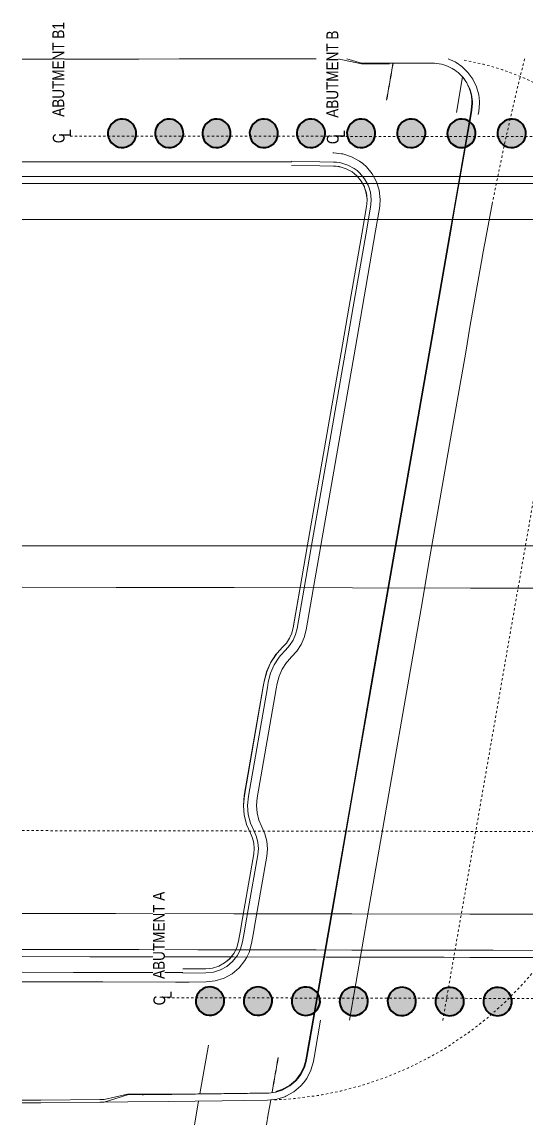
# Model space of a CAD drawing. Header units: metres. Extents: x -1160 to -900, y 3 to 560.
# Drawn here: x -1148.98 to -1127.6, y 503.3 to 549.96 of the extents above; entities that cross this region are included whole.
import ezdxf

# ---------------------------------------------------------------- set-up
doc = ezdxf.new("R2010")
doc.units = ezdxf.units.M
for name, pattern in [('IMPORT-LNMK-LineCont _3_', [0.004, 0.001, -0.003]), ('IMPORT-LNMK-LineTurn _3_', [0.0012, 0.0006, -0.0006]), ('JacobsDash', [0.0045, 0.003, -0.0015]), ('JacobsGridLine', [0.0145, 0.01, -0.001, 0.0025, -0.001])]:
    doc.linetypes.add(name, pattern=pattern)
for name, color, linetype, lineweight in [('A-ANNO-NOTE', 7, 'Continuous', 9), ('S-FNDN', 7, 'Continuous', 40), ('S-GRID', 7, 'Continuous', 9)]:
    doc.layers.add(name, color=color, linetype=linetype, lineweight=lineweight)
doc.styles.add('Arial Narrow', font='ARIALN.TTF', dxfattribs={"height": 0.5})
doc.styles.add('Arial Narrow_1', font='ARIALN.TTF', dxfattribs={"height": 0.0025})

# ---------------------------------------------------------------- blocks, each defined once
blk = doc.blocks.new('T2DPAA-T2D-C3S-RW-M2D-100010_dwg-40802999-DRG-2873031 - CONSTRUCTION SEQUENCE STAGE A1')
at = {"color": 9, "lineweight": 18, "true_color": 0xc3c3c3}
for p, q in [((9.281, -598.35), (10.303, -598.261)), ((10.607, -598.234), (12.693, -598.052)), ((55.053, -597.934), (53.538, -598.067))]:
    blk.add_line(p, q, dxfattribs=at)
at = {"color": 9, "lineweight": 18, "true_color": 0xc3c3c3, "flags": 128}
for points in [[(50.992, -579.712), (51.623, -582.076), (51.659, -582.214), (52.063, -583.725), (52.267, -584.492), (52.708, -586.144), (52.911, -586.907), (52.948, -587.045), (53.556, -589.323), (54.034, -591.116), (54.2, -591.738), (54.203, -591.748)], [(46.197, -580.986), (47.015, -584.066), (47.092, -584.354), (48.299, -588.899), (48.376, -589.186), (49.584, -593.731), (49.66, -594.018), (50.868, -598.563), (50.944, -598.851), (52.152, -603.395), (52.229, -603.683), (53.436, -608.228), (53.513, -608.515), (54.721, -613.06), (54.797, -613.348), (55.548, -616.174), (56.005, -617.892), (56.081, -618.18), (56.918, -621.33), (57.288, -622.725), (57.356, -622.98), (58.855, -627.452), (58.942, -627.711), (60.02, -630.899)], [(46.791, -580.828), (47.457, -583.335), (47.532, -583.618), (48.502, -587.266), (48.741, -588.167), (48.816, -588.45), (49.723, -591.862)], [(44.429, -581.456), (45.324, -584.824), (46.608, -589.656), (47.892, -594.488), (49.177, -599.321), (50.461, -604.153), (51.745, -608.985), (53.029, -613.817), (53.78, -616.644), (54.314, -618.65), (55.598, -623.482), (56.882, -628.314), (58.166, -633.146), (58.433, -634.15)], [(45.907, -581.063), (46.355, -582.749), (46.802, -584.431), (46.997, -585.165), (47.639, -587.581), (48.086, -589.263), (48.281, -589.997), (48.923, -592.413), (49.37, -594.096), (49.565, -594.829), (50.207, -597.246), (50.654, -598.928), (50.849, -599.662), (51.492, -602.078)], [(31.092, -585.001), (31.987, -588.368), (33.271, -593.201), (34.555, -598.033), (35.84, -602.865), (37.124, -607.697), (38.408, -612.53), (39.692, -617.362), (40.443, -620.188), (40.977, -622.194), (42.261, -627.026), (43.545, -631.859), (44.829, -636.691), (45.096, -637.694)], [(29.397, -585.451), (30.414, -589.305), (31.69, -594.139), (32.966, -598.974), (34.241, -603.809), (35.517, -608.643), (36.793, -613.478), (38.068, -618.312), (39.344, -623.147), (40.62, -627.981), (41.895, -632.816), (43.171, -637.65), (43.308, -638.17)], [(14.583, -589.388), (15.207, -591.754), (15.593, -593.216), (15.845, -594.171), (16.482, -596.588), (16.868, -598.05), (17.12, -599.006), (17.758, -601.423), (18.144, -602.885), (18.396, -603.84), (19.034, -606.257), (19.42, -607.719), (19.672, -608.675), (20.309, -611.092)], [(16.06, -588.995), (17.071, -592.826), (18.347, -597.66), (19.622, -602.495), (20.898, -607.329), (22.174, -612.164), (23.449, -616.998), (24.725, -621.833), (26.001, -626.667), (27.276, -631.502), (28.552, -636.337), (29.827, -641.171), (29.971, -641.714)], [(14.131, -593.048), (13.815, -591.85), (13.258, -589.74)], [(15.387, -596.22), (14.845, -594.164), (14.207, -591.747), (13.65, -589.636)], [(14.293, -589.465), (15.025, -592.241), (15.303, -593.292), (16.301, -597.076), (16.578, -598.127), (17.576, -601.91), (17.854, -602.961), (18.852, -606.745), (19.129, -607.796), (20.128, -611.579), (20.405, -612.631), (21.403, -616.414), (21.681, -617.465), (22.679, -621.249), (22.956, -622.3), (23.955, -626.083), (24.232, -627.134), (25.23, -630.918), (25.508, -631.969), (26.506, -635.752), (26.783, -636.803), (27.782, -640.587), (27.857, -640.871)], [(9.228, -594.405), (9.18, -594.231), (8.516, -591.821), (8.308, -591.056)], [(9.233, -594.404), (9.185, -594.23), (8.521, -591.82), (8.313, -591.055)], [(9.339, -594.375), (9.291, -594.201), (8.627, -591.791), (8.419, -591.026)], [(15.366, -596.224), (15.623, -597.17), (15.735, -597.464), (15.903, -597.73), (16.12, -597.957), (16.378, -598.137), (16.666, -598.262), (16.797, -598.298), (16.974, -598.328), (17.288, -598.332), (17.673, -598.298), (18.261, -598.247), (18.67, -598.211), (21.023, -598.006), (21.275, -597.962), (21.516, -597.878), (21.74, -597.755), (21.94, -597.596), (22.237, -597.361), (22.569, -597.177), (22.927, -597.051), (23.313, -596.983), (27.968, -596.577), (28.194, -596.557), (28.583, -596.555), (28.968, -596.615), (29.338, -596.735), (29.408, -596.766), (29.685, -596.914), (29.922, -597.036), (30.175, -597.119), (30.439, -597.16), (30.706, -597.158), (32.843, -596.972), (34.246, -596.849), (37.824, -596.536), (42.805, -596.101), (44.464, -595.956), (47.786, -595.665), (48.744, -595.581), (48.84, -595.57), (49.049, -595.525), (49.338, -595.411), (49.578, -595.261), (49.599, -595.245), (49.824, -595.032), (50.005, -594.779), (50.078, -594.636), (50.133, -594.497), (50.206, -594.196), (50.22, -593.886), (50.217, -593.847), (50.199, -593.697), (50.174, -593.579), (50.034, -593.013), (49.745, -591.85)], [(15.533, -596.179), (15.79, -597.125), (15.89, -597.386), (16.04, -597.623), (16.233, -597.825), (16.463, -597.986), (16.719, -598.097), (16.836, -598.129), (16.993, -598.156), (17.273, -598.159), (17.658, -598.126), (18.246, -598.074), (18.654, -598.039), (21.008, -597.833), (21.231, -597.795), (21.445, -597.72), (21.644, -597.61), (21.822, -597.47), (22.141, -597.216), (22.498, -597.019), (22.883, -596.883), (23.298, -596.811), (27.953, -596.405), (28.179, -596.385), (28.596, -596.382), (29.008, -596.446), (29.405, -596.576), (29.48, -596.608), (29.776, -596.767), (29.988, -596.877), (30.216, -596.951), (30.452, -596.987), (30.691, -596.986), (32.828, -596.799), (34.231, -596.676), (37.809, -596.364), (42.79, -595.928), (44.449, -595.783), (47.771, -595.493), (48.729, -595.409), (48.814, -595.399), (49.002, -595.359), (49.259, -595.257), (49.474, -595.123), (49.493, -595.108), (49.694, -594.918), (49.855, -594.693), (49.92, -594.564), (49.97, -594.441), (50.034, -594.172), (50.047, -593.895), (50.045, -593.86), (50.028, -593.726), (50.006, -593.621), (49.865, -593.054), (49.577, -591.892)], [(15.535, -596.179), (15.792, -597.124), (15.892, -597.386), (16.041, -597.622), (16.234, -597.824), (16.463, -597.984), (16.72, -598.096), (16.836, -598.127), (16.993, -598.154), (17.273, -598.158), (17.658, -598.124), (18.245, -598.073), (18.654, -598.037), (21.008, -597.831), (21.231, -597.793), (21.445, -597.718), (21.643, -597.609), (21.821, -597.468), (22.14, -597.215), (22.497, -597.017), (22.882, -596.881), (23.298, -596.809), (27.953, -596.403), (28.178, -596.383), (28.596, -596.38), (29.009, -596.444), (29.406, -596.574), (29.48, -596.606), (29.777, -596.765), (29.989, -596.875), (30.216, -596.949), (30.452, -596.986), (30.691, -596.984), (32.827, -596.797), (34.23, -596.675), (37.808, -596.362), (42.789, -595.926), (44.449, -595.781), (47.77, -595.491), (48.729, -595.407), (48.814, -595.397), (49.001, -595.357), (49.258, -595.255), (49.473, -595.121), (49.492, -595.107), (49.692, -594.917), (49.853, -594.692), (49.919, -594.564), (49.968, -594.44), (50.033, -594.171), (50.045, -593.895), (50.043, -593.86), (50.026, -593.726), (50.004, -593.621), (49.864, -593.055), (49.575, -591.892)], [(54.436, -592.635), (54.494, -593.654), (54.557, -593.893), (54.798, -594.794)], [(15.066, -596.577), (14.917, -596.027), (14.131, -593.048)], [(54.536, -593.003), (54.518, -593.648), (54.582, -593.886), (54.823, -594.792), (54.849, -594.889), (54.875, -594.985), (54.901, -595.082), (54.926, -595.179), (54.952, -595.275), (54.978, -595.372), (55.004, -595.469), (55.029, -595.565), (55.055, -595.662), (55.081, -595.758), (55.107, -595.855), (55.133, -595.952), (55.158, -596.048), (55.184, -596.145), (55.21, -596.242), (55.236, -596.338), (55.261, -596.435), (55.287, -596.531), (55.289, -596.54), (55.311, -596.629), (55.328, -596.727), (55.34, -596.826), (55.346, -596.926), (55.346, -597.026), (55.34, -597.126), (55.329, -597.225), (55.311, -597.324), (55.288, -597.421), (55.268, -597.491), (55.259, -597.517), (55.225, -597.611), (55.185, -597.702), (55.14, -597.791), (55.089, -597.878), (55.034, -597.961), (54.974, -598.041), (54.909, -598.117), (54.863, -598.166), (54.84, -598.189), (54.767, -598.257), (54.689, -598.321), (54.609, -598.38), (54.525, -598.434), (54.438, -598.483), (54.348, -598.527), (54.255, -598.565), (54.161, -598.598), (54.086, -598.62)], [(14.917, -596.027), (15.255, -597.27), (15.394, -597.635), (15.602, -597.965), (15.872, -598.247), (16.192, -598.47), (16.55, -598.626), (16.712, -598.67), (16.931, -598.707), (17.321, -598.712), (17.707, -598.678), (18.294, -598.627), (18.703, -598.591), (21.056, -598.386), (21.37, -598.332), (21.671, -598.226), (21.951, -598.073), (22.201, -597.875), (22.449, -597.678), (22.726, -597.525), (23.024, -597.42), (23.346, -597.363), (28.001, -596.957), (28.227, -596.937), (28.555, -596.935), (28.879, -596.986), (29.191, -597.088), (29.25, -597.113), (29.483, -597.238), (29.775, -597.389), (30.087, -597.49), (30.411, -597.541), (30.739, -597.539), (32.876, -597.352), (37.857, -596.916), (42.838, -596.481), (44.498, -596.336), (47.819, -596.045), (48.778, -595.962), (48.895, -595.948), (49.154, -595.892), (49.511, -595.751), (49.834, -595.546), (50.112, -595.282), (50.335, -594.97), (50.426, -594.793), (50.494, -594.622), (50.584, -594.249), (50.601, -593.866), (50.598, -593.818), (50.545, -593.487), (50.534, -593.446)], [(9.228, -594.405), (9.495, -595.369), (9.955, -597.019), (10.571, -599.222), (11.089, -601.072), (11.232, -601.44), (11.418, -601.737), (11.445, -601.773), (11.72, -602.057), (12.045, -602.282), (12.191, -602.355), (12.408, -602.439), (12.794, -602.521), (13.166, -602.527), (13.189, -602.525), (13.496, -602.499), (13.595, -602.49), (14.938, -602.372)], [(9.231, -594.405), (9.784, -595.289), (9.992, -596.033)], [(9.342, -594.374), (9.808, -595.282), (9.975, -595.879), (10.257, -596.934), (10.607, -598.234)], [(54.836, -594.937), (54.762, -594.943), (54.735, -594.946), (54.663, -594.952), (54.563, -594.961), (54.464, -594.969), (54.364, -594.978), (54.264, -594.987), (54.165, -594.995), (54.065, -595.004), (53.965, -595.013), (53.866, -595.022), (53.766, -595.03), (53.667, -595.039), (53.567, -595.048), (53.467, -595.056), (53.368, -595.065), (53.276, -595.073)], [(54.862, -594.939), (54.763, -594.948), (54.663, -594.957), (54.564, -594.966), (54.464, -594.974), (54.364, -594.983), (54.265, -594.992), (54.165, -595), (54.066, -595.009), (53.966, -595.018), (53.866, -595.027), (53.767, -595.035), (53.667, -595.044), (53.567, -595.053), (53.468, -595.061), (53.368, -595.07), (53.277, -595.078)], [(11.507, -601.317), (11.463, -601.227), (11.425, -601.135), (11.392, -601.041), (11.378, -600.991), (11.365, -600.944), (11.338, -600.848), (11.311, -600.752), (11.284, -600.656), (11.257, -600.559), (11.23, -600.463), (11.203, -600.367), (11.176, -600.27), (11.149, -600.174), (11.122, -600.078), (11.095, -599.981), (11.068, -599.885), (11.042, -599.789), (11.015, -599.692), (10.988, -599.596), (10.961, -599.5), (10.934, -599.404), (10.907, -599.307), (10.88, -599.211), (10.853, -599.115), (10.826, -599.018), (10.799, -598.922), (10.772, -598.826), (10.745, -598.729), (10.718, -598.633), (10.691, -598.537), (10.664, -598.441), (10.637, -598.344), (10.611, -598.248), (10.584, -598.152), (10.557, -598.055), (10.53, -597.959), (10.503, -597.863), (10.476, -597.766), (10.449, -597.67), (10.422, -597.574), (10.395, -597.477), (10.368, -597.381), (10.341, -597.285), (10.314, -597.189), (10.287, -597.092), (10.26, -596.996), (10.244, -596.938), (10.233, -596.9), (10.207, -596.803), (10.18, -596.707), (10.153, -596.611), (10.126, -596.514), (10.099, -596.418), (10.072, -596.322), (10.045, -596.225), (10.019, -596.129), (9.992, -596.033), (9.965, -595.936), (9.951, -595.886)], [(55.638, -597.149), (55.588, -597.459), (55.572, -597.519), (55.473, -597.794), (55.301, -598.103), (55.077, -598.376), (54.807, -598.607), (54.502, -598.786), (54.232, -598.891), (54.17, -598.909), (53.821, -598.97), (53.691, -598.982)], [(54.08, -598.596), (54.138, -598.581), (54.195, -598.564), (54.251, -598.544), (54.307, -598.523), (54.362, -598.5), (54.417, -598.474), (54.47, -598.447), (54.522, -598.418), (54.574, -598.387), (54.624, -598.354), (54.673, -598.319), (54.721, -598.283), (54.768, -598.245), (54.813, -598.205), (54.857, -598.164), (54.899, -598.121), (54.94, -598.076), (54.979, -598.03), (55.017, -597.983), (55.053, -597.934)], [(14.854, -602.053), (19.607, -601.638), (24.588, -601.202), (29.569, -600.766), (34.55, -600.33), (39.531, -599.894), (44.512, -599.459), (44.769, -599.436), (48.696, -599.093), (49.493, -599.023), (53.606, -598.663)], [(14.86, -602.078), (19.61, -601.663), (24.591, -601.227), (29.571, -600.791), (34.552, -600.355), (39.533, -599.919), (44.514, -599.484), (44.771, -599.461), (48.698, -599.118), (49.495, -599.048), (53.613, -598.688)], [(54.08, -598.596), (53.793, -598.647), (53.606, -598.663)], [(54.086, -598.62), (53.795, -598.672), (53.613, -598.688)], [(15.249, -603.55), (19.96, -603.138), (24.941, -602.702), (29.922, -602.266), (32.863, -602.009), (34.903, -601.83), (39.884, -601.394), (43.839, -601.048), (44.896, -600.956), (47.711, -600.71), (48.125, -600.675), (48.803, -600.621), (50.034, -600.532), (50.178, -600.522)], [(11.44, -601.173), (11.54, -601.164), (11.639, -601.155), (11.739, -601.147), (11.838, -601.138), (11.938, -601.129), (12.038, -601.12), (12.137, -601.112), (12.237, -601.103), (12.336, -601.094), (12.436, -601.086), (12.536, -601.077), (12.635, -601.068), (12.735, -601.059), (12.835, -601.051), (12.934, -601.042), (12.954, -601.04)], [(11.468, -601.175), (11.54, -601.169), (11.573, -601.166), (11.64, -601.16), (11.739, -601.152), (11.839, -601.143), (11.938, -601.134), (12.038, -601.125), (12.138, -601.117), (12.237, -601.108), (12.337, -601.099), (12.437, -601.091), (12.536, -601.082), (12.636, -601.073), (12.735, -601.064), (12.835, -601.056), (12.935, -601.047), (12.955, -601.045)], [(10.063, -601.293), (10.52, -601.253), (11.125, -601.2)], [(11.508, -601.317), (11.658, -601.557), (11.681, -601.587), (11.914, -601.828), (12.19, -602.02), (12.315, -602.082), (12.499, -602.153), (12.827, -602.223), (13.143, -602.228), (13.163, -602.227), (13.47, -602.2), (13.568, -602.191), (14.86, -602.078)], [(11.536, -601.315), (11.678, -601.542), (11.701, -601.571), (11.93, -601.809), (12.202, -601.998), (12.325, -602.059), (12.506, -602.129), (12.83, -602.198), (13.141, -602.203), (13.161, -602.202), (13.468, -602.175), (13.566, -602.166), (14.854, -602.053)]]:
    blk.add_lwpolyline(points, dxfattribs=at)
at = {"color": 9, "linetype": 'IMPORT-LNMK-LineCont _3_', "lineweight": 18, "true_color": 0xc3c3c3, "flags": 128}
for points in [[(19.443, -588.097), (20.455, -591.933), (21.731, -596.767), (23.007, -601.602), (24.282, -606.436), (25.558, -611.271), (26.833, -616.105), (28.109, -620.94), (29.385, -625.775), (30.66, -630.609), (31.936, -635.444), (33.212, -640.278), (33.353, -640.815)], [(16.258, -607.376), (20.3, -607.023), (25.281, -606.587), (30.262, -606.151), (33.203, -605.894), (35.243, -605.715), (40.224, -605.28), (44.179, -604.934), (45.218, -604.843), (47.985, -604.601), (48.391, -604.566)]]:
    blk.add_lwpolyline(points, dxfattribs=at)
at = {"color": 9, "linetype": 'IMPORT-LNMK-LineTurn _3_', "lineweight": 18, "true_color": 0xc3c3c3, "flags": 128}
for points in [[(55.759, -597.812), (55.8, -598.644), (55.782, -599.477), (55.702, -600.306), (55.664, -600.57), (55.563, -601.128), (55.365, -601.937), (55.109, -602.73), (54.877, -603.318), (54.796, -603.502), (54.428, -604.249), (54.007, -604.968), (53.735, -605.377), (53.535, -605.655), (53.014, -606.305), (52.448, -606.916), (51.911, -607.422), (51.839, -607.485), (51.431, -607.823), (51.191, -608.008), (50.506, -608.482), (49.788, -608.906), (49.042, -609.277), (48.986, -609.302), (48.271, -609.593), (48.027, -609.679), (47.548, -609.832), (47.005, -609.977), (46.81, -610.023), (46.061, -610.164), (45.304, -610.256)], [(50.178, -600.522), (52.674, -600.383), (53.102, -600.364), (55.173, -600.294), (56.469, -600.275)], [(11.171, -601.348), (11.443, -602.148), (11.822, -603.073), (11.903, -603.252), (12.261, -603.971), (12.76, -604.838), (13.315, -605.67), (13.924, -606.462), (14.585, -607.213), (14.875, -607.513), (15.294, -607.918), (16.049, -608.573), (16.845, -609.178), (17.681, -609.727), (18.55, -610.22), (19.019, -610.455), (19.234, -610.556), (19.451, -610.654), (20.379, -611.027), (21.329, -611.337), (21.4, -611.358), (22.298, -611.584), (22.462, -611.618), (23.282, -611.765), (23.54, -611.801), (24.275, -611.88), (25.035, -611.923), (25.273, -611.929), (26.035, -611.921), (26.273, -611.911), (26.814, -611.874), (28.798, -611.7), (29.241, -611.661)]]:
    blk.add_lwpolyline(points, dxfattribs=at)
blk = doc.blocks.new('T2DPAA-T2D-PWC-RW-M2D-100010_RoadDesign_rvt-1-DRG-2873031 - CONSTRUCTION SEQUENCE STAGE A1')
at = {"color": 254, "lineweight": 18, "true_color": 0xe3e3e3, "rotation": 75.11694444444437}
blk.add_blockref('T2DPAA-T2D-C3S-RW-M2D-100010_dwg-40802999-DRG-2873031 - CONSTRUCTION SEQUENCE STAGE A1', (-1722.337, 648.01), dxfattribs=at)
blk = doc.blocks.new('01_SFO_FRP_Pile_CastInPlace_CS_BR08 - CAST-IN-PLACE PILE - 1200-8661432-DRG-2873031 - CONSTRUCTION SEQUENCE STAGE A1')
at = {"layer": 'S-FNDN', "linetype": 'JacobsDash', "lineweight": 15, "true_color": 0xc0c0c0}
blk.add_hatch(color=9, dxfattribs=at).paths.add_polyline_path([(-0.576, -0.169), (-0.546, -0.249), (-0.505, -0.324), (-0.453, -0.393), (-0.393, -0.453), (-0.324, -0.505), (-0.249, -0.546), (-0.169, -0.576), (-0.085, -0.594), (0, -0.6), (0.085, -0.594), (0.169, -0.576), (0.249, -0.546), (0.324, -0.505), (0.393, -0.453), (0.453, -0.393), (0.505, -0.324), (0.546, -0.249), (0.576, -0.169), (0.594, -0.085), (0.6, 0), (0.594, 0.085), (0.576, 0.169), (0.546, 0.249), (0.505, 0.324), (0.453, 0.393), (0.393, 0.453), (0.324, 0.505), (0.249, 0.546), (0.169, 0.576), (0.085, 0.594), (0, 0.6), (-0.085, 0.594), (-0.169, 0.576), (-0.249, 0.546), (-0.324, 0.505), (-0.393, 0.453), (-0.453, 0.393), (-0.505, 0.324), (-0.546, 0.249), (-0.576, 0.169), (-0.594, 0.085), (-0.6, 0), (-0.594, -0.085)])
at = {"layer": 'S-FNDN'}
for start, end in [(90, 270), (270, 90)]:
    blk.add_arc((0, 0), 0.6, start, end, dxfattribs=at)
blk = doc.blocks.new('01_SFO_FRP_Pile_CastInPlace_CS_BR08 - CAST-IN-PLACE PILE - 1200-8660960-DRG-2873031 - CONSTRUCTION SEQUENCE STAGE A1')
at = {"layer": 'S-FNDN', "linetype": 'JacobsDash', "lineweight": 15, "true_color": 0xc0c0c0}
blk.add_hatch(color=9, dxfattribs=at).paths.add_polyline_path([(0.169, -0.576), (0.249, -0.546), (0.324, -0.505), (0.393, -0.453), (0.453, -0.393), (0.505, -0.324), (0.546, -0.249), (0.576, -0.169), (0.594, -0.085), (0.6, 0), (0.594, 0.085), (0.576, 0.169), (0.546, 0.249), (0.505, 0.324), (0.453, 0.393), (0.393, 0.453), (0.311, 0.512), (0.249, 0.546), (0.169, 0.576), (0.085, 0.594), (0, 0.6), (-0.085, 0.594), (-0.169, 0.576), (-0.249, 0.546), (-0.324, 0.505), (-0.393, 0.453), (-0.453, 0.393), (-0.505, 0.324), (-0.546, 0.249), (-0.576, 0.169), (-0.594, 0.085), (-0.6, 0), (-0.594, -0.085), (-0.576, -0.169), (-0.546, -0.249), (-0.505, -0.324), (-0.453, -0.393), (-0.393, -0.453), (-0.324, -0.505), (-0.249, -0.546), (-0.169, -0.576), (-0.085, -0.594), (0, -0.6), (0.085, -0.594)])
at = {"layer": 'S-FNDN'}
for start, end in [(90, 270), (270, 90)]:
    blk.add_arc((0, 0), 0.6, start, end, dxfattribs=at)
blk = doc.blocks.new('01_SFO_FRP_Pile_CastInPlace_CS_BR08 - CAST-IN-PLACE PILE - 1200-8660993-DRG-2873031 - CONSTRUCTION SEQUENCE STAGE A1')
at = {"layer": 'S-FNDN', "linetype": 'JacobsDash', "lineweight": 15, "true_color": 0xc0c0c0}
blk.add_hatch(color=9, dxfattribs=at).paths.add_polyline_path([(0.169, -0.576), (0.249, -0.546), (0.324, -0.505), (0.393, -0.453), (0.453, -0.393), (0.505, -0.324), (0.546, -0.249), (0.576, -0.169), (0.594, -0.085), (0.6, 0), (0.594, 0.085), (0.576, 0.169), (0.546, 0.249), (0.505, 0.324), (0.453, 0.393), (0.393, 0.453), (0.324, 0.505), (0.249, 0.546), (0.168, 0.576), (0.085, 0.594), (0, 0.6), (-0.085, 0.594), (-0.169, 0.576), (-0.249, 0.546), (-0.324, 0.505), (-0.393, 0.453), (-0.453, 0.393), (-0.505, 0.324), (-0.546, 0.249), (-0.576, 0.169), (-0.594, 0.085), (-0.6, 0), (-0.594, -0.085), (-0.576, -0.169), (-0.546, -0.249), (-0.505, -0.324), (-0.453, -0.393), (-0.393, -0.453), (-0.324, -0.505), (-0.249, -0.546), (-0.169, -0.576), (-0.085, -0.594), (0, -0.6), (0.085, -0.594)])
at = {"layer": 'S-FNDN'}
for start, end in [(90, 270), (270, 90)]:
    blk.add_arc((0, 0), 0.6, start, end, dxfattribs=at)
blk = doc.blocks.new('01_SFO_FRP_Pile_CastInPlace_CS_BR08 - CAST-IN-PLACE PILE - 1200-8661394-DRG-2873031 - CONSTRUCTION SEQUENCE STAGE A1')
at = {"layer": 'S-FNDN', "linetype": 'JacobsDash', "lineweight": 15, "true_color": 0xc0c0c0}
blk.add_hatch(color=9, dxfattribs=at).paths.add_polyline_path([(-0.576, -0.169), (-0.546, -0.249), (-0.505, -0.324), (-0.453, -0.393), (-0.393, -0.453), (-0.324, -0.505), (-0.249, -0.546), (-0.169, -0.576), (-0.085, -0.594), (0, -0.6), (0.085, -0.594), (0.169, -0.576), (0.249, -0.546), (0.324, -0.505), (0.393, -0.453), (0.453, -0.393), (0.505, -0.324), (0.546, -0.249), (0.576, -0.169), (0.594, -0.085), (0.6, 0), (0.594, 0.085), (0.576, 0.169), (0.546, 0.249), (0.505, 0.324), (0.453, 0.393), (0.393, 0.453), (0.324, 0.505), (0.249, 0.546), (0.169, 0.576), (0.085, 0.594), (0, 0.6), (-0.085, 0.594), (-0.169, 0.576), (-0.249, 0.546), (-0.324, 0.505), (-0.393, 0.453), (-0.453, 0.393), (-0.505, 0.324), (-0.546, 0.249), (-0.576, 0.169), (-0.594, 0.085), (-0.6, 0), (-0.594, -0.085)])
at = {"layer": 'S-FNDN'}
for start, end in [(90, 270), (270, 90)]:
    blk.add_arc((0, 0), 0.6, start, end, dxfattribs=at)
blk = doc.blocks.new('01_SFO_FRP_Pile_CastInPlace_CS_BR08 - CAST-IN-PLACE PILE - 1200-8641665-DRG-2873031 - CONSTRUCTION SEQUENCE STAGE A1')
at = {"layer": 'S-FNDN', "linetype": 'JacobsDash', "lineweight": 15, "true_color": 0xc0c0c0}
blk.add_hatch(color=9, dxfattribs=at).paths.add_polyline_path([(-0.576, -0.169), (-0.546, -0.249), (-0.505, -0.324), (-0.453, -0.393), (-0.393, -0.453), (-0.324, -0.505), (-0.249, -0.546), (-0.169, -0.576), (-0.085, -0.594), (0, -0.6), (0.085, -0.594), (0.169, -0.576), (0.249, -0.546), (0.324, -0.505), (0.393, -0.453), (0.453, -0.393), (0.505, -0.324), (0.546, -0.249), (0.576, -0.169), (0.594, -0.085), (0.6, 0), (0.594, 0.085), (0.576, 0.169), (0.546, 0.249), (0.505, 0.324), (0.453, 0.393), (0.393, 0.453), (0.324, 0.505), (0.249, 0.546), (0.169, 0.576), (0.085, 0.594), (0, 0.6), (-0.085, 0.594), (-0.169, 0.576), (-0.249, 0.546), (-0.324, 0.505), (-0.393, 0.453), (-0.453, 0.393), (-0.505, 0.324), (-0.546, 0.249), (-0.577, 0.163), (-0.594, 0.085), (-0.6, 0), (-0.594, -0.085)])
at = {"layer": 'S-FNDN'}
for start, end in [(90, 270), (270, 90)]:
    blk.add_arc((0, 0), 0.6, start, end, dxfattribs=at)
blk = doc.blocks.new('01_SFO_FRP_Pile_CastInPlace_CS_BR08 - CAST-IN-PLACE PILE - 1200-8641633-DRG-2873031 - CONSTRUCTION SEQUENCE STAGE A1')
at = {"layer": 'S-FNDN', "linetype": 'JacobsDash', "lineweight": 15, "true_color": 0xc0c0c0}
blk.add_hatch(color=9, dxfattribs=at).paths.add_polyline_path([(-0.576, -0.169), (-0.546, -0.249), (-0.505, -0.324), (-0.453, -0.393), (-0.393, -0.453), (-0.324, -0.505), (-0.249, -0.546), (-0.169, -0.576), (-0.085, -0.594), (0, -0.6), (0.085, -0.594), (0.169, -0.576), (0.249, -0.546), (0.324, -0.505), (0.393, -0.453), (0.453, -0.393), (0.505, -0.324), (0.546, -0.249), (0.576, -0.169), (0.594, -0.085), (0.6, 0), (0.594, 0.085), (0.576, 0.169), (0.546, 0.249), (0.505, 0.324), (0.453, 0.393), (0.393, 0.453), (0.324, 0.505), (0.249, 0.546), (0.169, 0.576), (0.085, 0.594), (0, 0.6), (-0.085, 0.594), (-0.169, 0.576), (-0.249, 0.546), (-0.324, 0.505), (-0.393, 0.453), (-0.453, 0.393), (-0.505, 0.324), (-0.546, 0.249), (-0.576, 0.169), (-0.594, 0.085), (-0.6, 0), (-0.594, -0.085), (-0.581, -0.144)])
at = {"layer": 'S-FNDN'}
for start, end in [(90, 270), (270, 90)]:
    blk.add_arc((0, 0), 0.6, start, end, dxfattribs=at)
blk = doc.blocks.new('01_SFO_FRP_Pile_CastInPlace_CS_BR08 - CAST-IN-PLACE PILE - 1200-8641593-DRG-2873031 - CONSTRUCTION SEQUENCE STAGE A1')
at = {"layer": 'S-FNDN', "linetype": 'JacobsDash', "lineweight": 15, "true_color": 0xc0c0c0}
blk.add_hatch(color=9, dxfattribs=at).paths.add_polyline_path([(-0.576, -0.169), (-0.546, -0.249), (-0.505, -0.324), (-0.453, -0.393), (-0.393, -0.453), (-0.324, -0.505), (-0.249, -0.546), (-0.169, -0.576), (-0.085, -0.594), (0, -0.6), (0.085, -0.594), (0.169, -0.576), (0.249, -0.546), (0.324, -0.505), (0.393, -0.453), (0.453, -0.393), (0.505, -0.324), (0.546, -0.249), (0.576, -0.169), (0.594, -0.085), (0.6, 0), (0.594, 0.085), (0.576, 0.169), (0.546, 0.249), (0.505, 0.324), (0.453, 0.393), (0.393, 0.453), (0.324, 0.505), (0.249, 0.546), (0.169, 0.576), (0.085, 0.594), (0, 0.6), (-0.085, 0.594), (-0.169, 0.576), (-0.249, 0.546), (-0.324, 0.505), (-0.393, 0.453), (-0.453, 0.393), (-0.505, 0.324), (-0.546, 0.249), (-0.576, 0.169), (-0.594, 0.085), (-0.6, 0), (-0.594, -0.085)])
at = {"layer": 'S-FNDN'}
for start, end in [(90, 270), (270, 90)]:
    blk.add_arc((0, 0), 0.6, start, end, dxfattribs=at)
blk = doc.blocks.new('01_SFO_FRP_Pile_CastInPlace_CS_BR08 - CAST-IN-PLACE PILE - 1200-8641556-DRG-2873031 - CONSTRUCTION SEQUENCE STAGE A1')
at = {"layer": 'S-FNDN', "linetype": 'JacobsDash', "lineweight": 15, "true_color": 0xc0c0c0}
blk.add_hatch(color=9, dxfattribs=at).paths.add_polyline_path([(-0.576, -0.169), (-0.546, -0.249), (-0.505, -0.324), (-0.453, -0.393), (-0.393, -0.453), (-0.324, -0.505), (-0.249, -0.546), (-0.169, -0.576), (-0.085, -0.594), (0.013, -0.599), (0.085, -0.594), (0.169, -0.576), (0.249, -0.546), (0.324, -0.505), (0.393, -0.453), (0.453, -0.393), (0.505, -0.324), (0.546, -0.249), (0.576, -0.169), (0.594, -0.085), (0.6, 0), (0.594, 0.085), (0.576, 0.169), (0.546, 0.249), (0.505, 0.324), (0.453, 0.393), (0.393, 0.453), (0.324, 0.505), (0.249, 0.546), (0.169, 0.576), (0.085, 0.594), (0, 0.6), (-0.085, 0.594), (-0.169, 0.576), (-0.249, 0.546), (-0.324, 0.505), (-0.393, 0.453), (-0.453, 0.393), (-0.505, 0.324), (-0.546, 0.249), (-0.576, 0.169), (-0.594, 0.085), (-0.6, 0), (-0.594, -0.085)])
at = {"layer": 'S-FNDN'}
for start, end in [(90, 270), (270, 90)]:
    blk.add_arc((0, 0), 0.6, start, end, dxfattribs=at)
blk = doc.blocks.new('01_SFO_FRP_Pile_CastInPlace_CS_BR08 - CAST-IN-PLACE PILE - 1200-8641505-DRG-2873031 - CONSTRUCTION SEQUENCE STAGE A1')
at = {"layer": 'S-FNDN', "linetype": 'JacobsDash', "lineweight": 15, "true_color": 0xc0c0c0}
blk.add_hatch(color=9, dxfattribs=at).paths.add_polyline_path([(-0.576, -0.169), (-0.546, -0.249), (-0.505, -0.324), (-0.453, -0.393), (-0.393, -0.453), (-0.324, -0.505), (-0.249, -0.546), (-0.169, -0.576), (-0.085, -0.594), (0, -0.6), (0.085, -0.594), (0.169, -0.576), (0.249, -0.546), (0.324, -0.505), (0.393, -0.453), (0.453, -0.393), (0.505, -0.324), (0.546, -0.249), (0.576, -0.169), (0.594, -0.085), (0.6, 0), (0.594, 0.085), (0.576, 0.169), (0.546, 0.249), (0.505, 0.324), (0.453, 0.393), (0.393, 0.453), (0.324, 0.505), (0.249, 0.546), (0.169, 0.576), (0.085, 0.594), (0, 0.6), (-0.085, 0.594), (-0.169, 0.576), (-0.249, 0.546), (-0.324, 0.505), (-0.393, 0.453), (-0.453, 0.393), (-0.505, 0.324), (-0.546, 0.249), (-0.576, 0.169), (-0.594, 0.085), (-0.6, 0), (-0.594, -0.085)])
at = {"layer": 'S-FNDN'}
for start, end in [(90, 270), (270, 90)]:
    blk.add_arc((0, 0), 0.6, start, end, dxfattribs=at)
blk = doc.blocks.new('CS_Annot_Centreline Symbol1 - CS_Annot_Centreline Symbol 2-8812083-DRG-2873031 - CONSTRUCTION SEQUENCE STAGE A1')
at = {"layer": 'A-ANNO-NOTE', "char_height": 0.0025, "attachment_point": 1, "rotation": 180, "style": 'Arial Narrow_1'}
for s, insert, width in [('L', (0.00115, -0.00329), 0.0019241), ('C  ', (0.00252, -0.00463), 0.0044093)]:
    blk.add_mtext(s, dxfattribs=dict(at, insert=insert, width=width))
blk = doc.blocks.new('CS_Annot_Centreline Symbol1 - CS_Annot_Centreline Symbol-7988197-DRG-2873031 - CONSTRUCTION SEQUENCE STAGE A1')
at = {"layer": 'A-ANNO-NOTE', "char_height": 0.0025, "attachment_point": 1, "rotation": 180, "style": 'Arial Narrow_1'}
for s, insert, width in [('L', (0.00115, -0.00329), 0.0019241), ('C  ', (0.00252, -0.00463), 0.0044093)]:
    blk.add_mtext(s, dxfattribs=dict(at, insert=insert, width=width))

msp = doc.modelspace()

# ---------------------------------------------------------------- hatches: boundary and pattern name
at = {"layer": 'S-FNDN', "lineweight": 5, "true_color": 0xc0c0c0}
for points in [[(-1130.355, 544.654), (-1130.27, 544.662), (-1130.187, 544.682), (-1130.107, 544.714), (-1130.033, 544.757), (-1129.966, 544.81), (-1129.907, 544.873), (-1129.858, 544.942), (-1129.818, 545.019), (-1129.791, 545.1), (-1129.775, 545.184), (-1129.771, 545.269), (-1129.779, 545.354), (-1129.799, 545.437), (-1129.831, 545.517), (-1129.874, 545.591), (-1129.927, 545.658), (-1129.989, 545.717), (-1130.059, 545.767), (-1130.135, 545.806), (-1130.216, 545.833), (-1130.3, 545.85), (-1130.386, 545.853), (-1130.471, 545.845), (-1130.554, 545.825), (-1130.634, 545.793), (-1130.708, 545.75), (-1130.775, 545.697), (-1130.834, 545.635), (-1130.883, 545.565), (-1130.923, 545.489), (-1130.95, 545.408), (-1130.966, 545.324), (-1130.97, 545.238), (-1130.962, 545.153), (-1130.942, 545.07), (-1130.91, 544.99), (-1130.867, 544.916), (-1130.814, 544.849), (-1130.752, 544.79), (-1130.682, 544.741), (-1130.606, 544.702), (-1130.525, 544.674), (-1130.44, 544.658)], [(-1128.23, 544.654), (-1128.145, 544.662), (-1128.062, 544.682), (-1127.982, 544.714), (-1127.908, 544.757), (-1127.841, 544.81), (-1127.782, 544.873), (-1127.733, 544.942), (-1127.693, 545.019), (-1127.666, 545.1), (-1127.65, 545.184), (-1127.646, 545.269), (-1127.654, 545.354), (-1127.674, 545.437), (-1127.706, 545.517), (-1127.749, 545.591), (-1127.802, 545.658), (-1127.864, 545.717), (-1127.934, 545.767), (-1128.01, 545.806), (-1128.091, 545.833), (-1128.175, 545.85), (-1128.261, 545.853), (-1128.346, 545.845), (-1128.429, 545.825), (-1128.509, 545.793), (-1128.583, 545.75), (-1128.65, 545.697), (-1128.709, 545.635), (-1128.758, 545.565), (-1128.798, 545.489), (-1128.825, 545.408), (-1128.841, 545.324), (-1128.845, 545.238), (-1128.837, 545.153), (-1128.817, 545.07), (-1128.785, 544.99), (-1128.742, 544.916), (-1128.689, 544.849), (-1128.627, 544.79), (-1128.557, 544.741), (-1128.481, 544.702), (-1128.4, 544.674), (-1128.315, 544.658)], [(-1141.004, 507.939), (-1140.919, 507.947), (-1140.835, 507.967), (-1140.756, 507.999), (-1140.682, 508.042), (-1140.615, 508.095), (-1140.556, 508.157), (-1140.506, 508.227), (-1140.467, 508.303), (-1140.439, 508.384), (-1140.423, 508.468), (-1140.419, 508.554), (-1140.428, 508.639), (-1140.448, 508.722), (-1140.48, 508.802), (-1140.523, 508.876), (-1140.576, 508.943), (-1140.638, 509.002), (-1140.708, 509.051), (-1140.784, 509.09), (-1140.865, 509.118), (-1140.949, 509.134), (-1141.035, 509.138), (-1141.12, 509.13), (-1141.203, 509.109), (-1141.283, 509.078), (-1141.357, 509.035), (-1141.424, 508.982), (-1141.483, 508.919), (-1141.532, 508.85), (-1141.571, 508.773), (-1141.599, 508.692), (-1141.615, 508.608), (-1141.619, 508.523), (-1141.611, 508.438), (-1141.59, 508.355), (-1141.558, 508.275), (-1141.515, 508.201), (-1141.462, 508.134), (-1141.4, 508.075), (-1141.331, 508.025), (-1141.254, 507.986), (-1141.173, 507.958), (-1141.089, 507.942)], [(-1138.972, 507.935), (-1138.887, 507.943), (-1138.804, 507.963), (-1138.724, 507.995), (-1138.65, 508.038), (-1138.583, 508.091), (-1138.524, 508.154), (-1138.474, 508.223), (-1138.435, 508.3), (-1138.408, 508.38), (-1138.392, 508.465), (-1138.388, 508.55), (-1138.396, 508.635), (-1138.416, 508.718), (-1138.448, 508.798), (-1138.491, 508.872), (-1138.544, 508.939), (-1138.606, 508.998), (-1138.676, 509.048), (-1138.753, 509.087), (-1138.833, 509.114), (-1138.917, 509.13), (-1139.003, 509.134), (-1139.088, 509.126), (-1139.171, 509.106), (-1139.251, 509.074), (-1139.325, 509.031), (-1139.392, 508.978), (-1139.451, 508.916), (-1139.5, 508.846), (-1139.539, 508.77), (-1139.567, 508.689), (-1139.583, 508.605), (-1139.587, 508.519), (-1139.579, 508.434), (-1139.559, 508.351), (-1139.527, 508.271), (-1139.484, 508.197), (-1139.431, 508.13), (-1139.369, 508.071), (-1139.299, 508.022), (-1139.222, 507.983), (-1139.142, 507.955), (-1139.057, 507.939)], [(-1136.942, 507.931), (-1136.857, 507.939), (-1136.774, 507.96), (-1136.695, 507.992), (-1136.621, 508.035), (-1136.553, 508.088), (-1136.495, 508.15), (-1136.445, 508.22), (-1136.406, 508.296), (-1136.378, 508.377), (-1136.362, 508.461), (-1136.358, 508.546), (-1136.366, 508.632), (-1136.387, 508.715), (-1136.419, 508.794), (-1136.462, 508.868), (-1136.515, 508.935), (-1136.577, 508.994), (-1136.647, 509.044), (-1136.723, 509.083), (-1136.804, 509.111), (-1136.888, 509.127), (-1136.973, 509.131), (-1137.059, 509.122), (-1137.142, 509.102), (-1137.221, 509.07), (-1137.295, 509.027), (-1137.362, 508.974), (-1137.421, 508.912), (-1137.471, 508.842), (-1137.51, 508.766), (-1137.538, 508.685), (-1137.554, 508.601), (-1137.558, 508.515), (-1137.549, 508.43), (-1137.529, 508.347), (-1137.497, 508.268), (-1137.454, 508.193), (-1137.401, 508.126), (-1137.339, 508.067), (-1137.269, 508.018), (-1137.193, 507.979), (-1137.112, 507.951), (-1137.028, 507.935)], [(-1134.913, 507.927), (-1134.828, 507.936), (-1134.745, 507.956), (-1134.665, 507.988), (-1134.591, 508.031), (-1134.524, 508.084), (-1134.465, 508.146), (-1134.416, 508.216), (-1134.376, 508.292), (-1134.349, 508.373), (-1134.333, 508.457), (-1134.329, 508.543), (-1134.337, 508.628), (-1134.357, 508.711), (-1134.389, 508.79), (-1134.432, 508.864), (-1134.488, 508.934), (-1134.547, 508.99), (-1134.617, 509.04), (-1134.693, 509.079), (-1134.774, 509.107), (-1134.858, 509.123), (-1134.944, 509.127), (-1135.029, 509.118), (-1135.112, 509.098), (-1135.192, 509.066), (-1135.266, 509.023), (-1135.333, 508.97), (-1135.392, 508.908), (-1135.441, 508.838), (-1135.481, 508.762), (-1135.508, 508.681), (-1135.524, 508.597), (-1135.528, 508.512), (-1135.52, 508.426), (-1135.5, 508.343), (-1135.468, 508.264), (-1135.425, 508.19), (-1135.372, 508.123), (-1135.31, 508.064), (-1135.24, 508.014), (-1135.164, 507.975), (-1135.083, 507.947), (-1134.998, 507.931)], [(-1132.884, 507.923), (-1132.798, 507.932), (-1132.715, 507.952), (-1132.636, 507.984), (-1132.562, 508.027), (-1132.495, 508.08), (-1132.436, 508.142), (-1132.386, 508.212), (-1132.347, 508.288), (-1132.319, 508.369), (-1132.303, 508.453), (-1132.299, 508.539), (-1132.308, 508.624), (-1132.328, 508.707), (-1132.36, 508.786), (-1132.403, 508.861), (-1132.463, 508.934), (-1132.518, 508.987), (-1132.588, 509.036), (-1132.664, 509.075), (-1132.745, 509.103), (-1132.829, 509.119), (-1132.915, 509.123), (-1133, 509.115), (-1133.083, 509.094), (-1133.162, 509.062), (-1133.236, 509.019), (-1133.304, 508.966), (-1133.362, 508.904), (-1133.412, 508.834), (-1133.451, 508.758), (-1133.479, 508.677), (-1133.495, 508.593), (-1133.499, 508.508), (-1133.491, 508.423), (-1133.47, 508.339), (-1133.438, 508.26), (-1133.395, 508.186), (-1133.342, 508.119), (-1133.28, 508.06), (-1133.21, 508.01), (-1133.134, 507.971), (-1133.053, 507.943), (-1132.969, 507.927)]]:
    msp.add_hatch(color=9, dxfattribs=at).paths.add_polyline_path(points)

# ---------------------------------------------------------------- linework, layer by layer
at = {"layer": 'S-FNDN'}
for centre, start, end in [((-1130.37, 545.254), 345.1169, 165.1169), ((-1128.245, 545.254), 75.1169, 255.1169), ((-1128.245, 545.254), 255.1169, 75.1169), ((-1130.37, 545.254), 165.1169, 345.1169), ((-1141.019, 508.538), 75.1169, 255.1169), ((-1141.019, 508.538), 255.1169, 75.1169), ((-1138.987, 508.535), 75.1169, 255.1169), ((-1138.987, 508.535), 255.1169, 75.1169), ((-1136.958, 508.531), 75.1169, 255.1169), ((-1136.958, 508.531), 255.1169, 75.1169), ((-1134.928, 508.527), 165.1169, 345.1169), ((-1134.928, 508.527), 345.1169, 165.1169), ((-1132.899, 508.523), 75.1169, 255.1169), ((-1132.899, 508.523), 255.1169, 75.1169)]:
    msp.add_arc(centre, 0.6, start, end, dxfattribs=at)
at = {"layer": 'S-GRID', "linetype": 'JacobsGridLine', "lineweight": 18}
for p, q in [((-1146.945, 545.141), (-1135.842, 545.141)), ((-1135.673, 545.118), (-1105.173, 545.118)), ((-1143.018, 508.677), (-1111.424, 508.618))]:
    msp.add_line(p, q, dxfattribs=at)

# ---------------------------------------------------------------- block references
at = {"color": 9, "lineweight": 5, "true_color": 0xc3c3c3}
msp.add_blockref('T2DPAA-T2D-PWC-RW-M2D-100010_RoadDesign_rvt-1-DRG-2873031 - CONSTRUCTION SEQUENCE STAGE A1', (0, 0), dxfattribs=at)
at = {"layer": 'A-ANNO-NOTE', "xscale": 200, "yscale": 200, "zscale": 200}
for name, p, rotation in [('CS_Annot_Centreline Symbol1 - CS_Annot_Centreline Symbol 2-8812083-DRG-2873031 - CONSTRUCTION SEQUENCE STAGE A1', (-1146.749, 545.341), 269.9999999999302), ('CS_Annot_Centreline Symbol1 - CS_Annot_Centreline Symbol-7988197-DRG-2873031 - CONSTRUCTION SEQUENCE STAGE A1', (-1135.144, 545.301), 269.9999999999306), ('CS_Annot_Centreline Symbol1 - CS_Annot_Centreline Symbol-7988197-DRG-2873031 - CONSTRUCTION SEQUENCE STAGE A1', (-1142.489, 508.86), 269.9999999999306)]:
    msp.add_blockref(name, p, dxfattribs=dict(at, rotation=rotation))
at = {"layer": 'S-FNDN'}
for name, p, rotation in [('01_SFO_FRP_Pile_CastInPlace_CS_BR08 - CAST-IN-PLACE PILE - 1200-8641505-DRG-2873031 - CONSTRUCTION SEQUENCE STAGE A1', (-1144.743, 545.254), 75.11694444444437), ('01_SFO_FRP_Pile_CastInPlace_CS_BR08 - CAST-IN-PLACE PILE - 1200-8641556-DRG-2873031 - CONSTRUCTION SEQUENCE STAGE A1', (-1142.743, 545.254), 75.11694444444437), ('01_SFO_FRP_Pile_CastInPlace_CS_BR08 - CAST-IN-PLACE PILE - 1200-8641593-DRG-2873031 - CONSTRUCTION SEQUENCE STAGE A1', (-1140.743, 545.254), 75.11694444444437), ('01_SFO_FRP_Pile_CastInPlace_CS_BR08 - CAST-IN-PLACE PILE - 1200-8641633-DRG-2873031 - CONSTRUCTION SEQUENCE STAGE A1', (-1138.743, 545.254), 75.11694444444437), ('01_SFO_FRP_Pile_CastInPlace_CS_BR08 - CAST-IN-PLACE PILE - 1200-8641665-DRG-2873031 - CONSTRUCTION SEQUENCE STAGE A1', (-1136.743, 545.254), 75.11694444444437), ('01_SFO_FRP_Pile_CastInPlace_CS_BR08 - CAST-IN-PLACE PILE - 1200-8661432-DRG-2873031 - CONSTRUCTION SEQUENCE STAGE A1', (-1134.62, 545.254), 75.11694444444356), ('01_SFO_FRP_Pile_CastInPlace_CS_BR08 - CAST-IN-PLACE PILE - 1200-8661394-DRG-2873031 - CONSTRUCTION SEQUENCE STAGE A1', (-1132.495, 545.255), 75.11694444444356), ('01_SFO_FRP_Pile_CastInPlace_CS_BR08 - CAST-IN-PLACE PILE - 1200-8660960-DRG-2873031 - CONSTRUCTION SEQUENCE STAGE A1', (-1130.87, 508.519), 345.1169444444437), ('01_SFO_FRP_Pile_CastInPlace_CS_BR08 - CAST-IN-PLACE PILE - 1200-8660993-DRG-2873031 - CONSTRUCTION SEQUENCE STAGE A1', (-1128.84, 508.516), 345.1169444444437)]:
    msp.add_blockref(name, p, dxfattribs=dict(at, rotation=rotation))

# ---------------------------------------------------------------- next in the draw order: texts
at = {"layer": 'A-ANNO-NOTE', "char_height": 0.5, "attachment_point": 1, "rotation": 90, "style": 'Arial Narrow', "bg_fill": 3, "box_fill_scale": 1, "bg_fill_color": 256, "bg_fill_true_color": 13158600, "bg_fill_transparency": 0}
for s, insert in [('ABUTMENT B1', (-1147.692, 545.954)), ('ABUTMENT B', (-1136.087, 545.914)), ('ABUTMENT A', (-1143.433, 509.473))]:
    msp.add_mtext(s, dxfattribs=dict(at, insert=insert))

doc.saveas('drawing.dxf')
